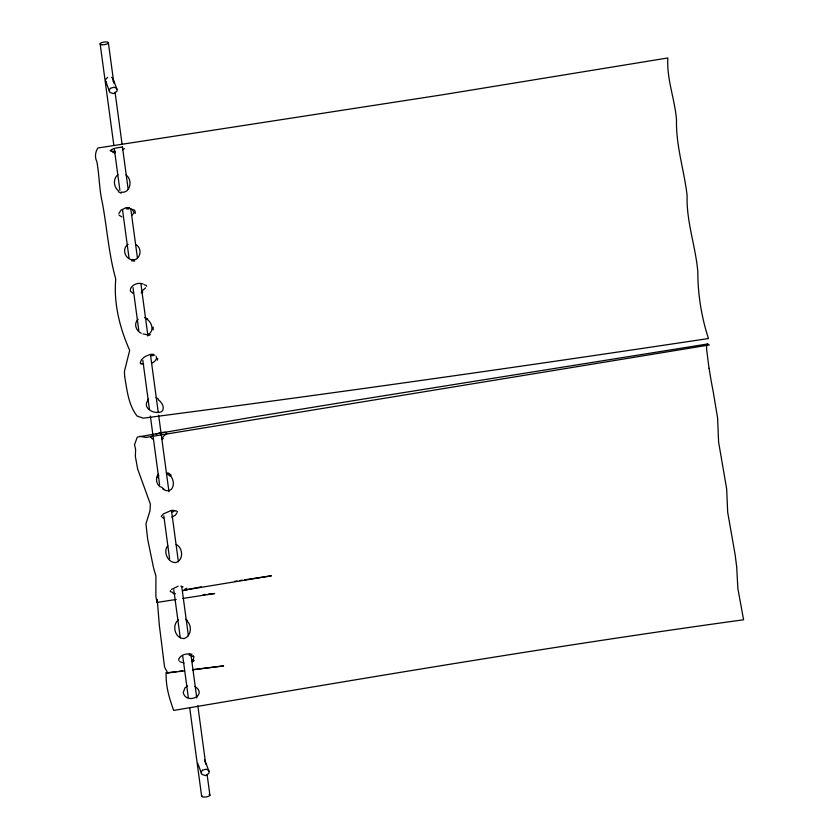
<?xml version="1.0" encoding="UTF-8"?>
<svg xmlns="http://www.w3.org/2000/svg" width="839" height="839" viewBox="0 0 839 839"><rect width="100%" height="100%" fill="white"/><g stroke="black" fill="none" stroke-linecap="round" stroke-linejoin="round"><path stroke-width="1.26" d="M130.423 290.158L130.454 289.623M170.411 590.635L170.327 591.516L172.855 592.512M161.256 516.384L163.385 513.919L170.747 510.678M176.242 599.455L157.04 602.412L157.239 599.455L159.326 625.191L164.538 666.995L167.727 673.004L184.622 670.854M185.576 588.705L182.776 591.023M140.449 362.07C141.518 357.896 146.426 355.558 150.307 354.509M186.667 589.848L186.625 588.244M156.379 358.735L154.764 361.378L151.639 363.193M157.292 360.235L157.784 358.431M177.029 512.702L175.361 515.23L171.754 517.16M157.942 477.811L158.823 475.314M118.844 213.505L121.11 210.075L125.923 207.799M110.129 150.58L113.622 148.576M135.247 213.431L135.173 211.292L134.041 209.729M134.198 212.645L131.786 215.403M193.222 659.685L193.998 656.759L193.012 655.616M130.506 288.606C132.74 284.211 138.519 282.25 143.081 283.928M145.567 287.84L142.001 291.039M151.293 436.144L150.611 437.15L152.583 439.038M148.524 399.028L146.468 403.066L146.374 405.772C148.293 411.362 156.075 413.774 161.298 411.813L162.787 410.355C164.559 406.202 161.287 401.965 158.11 399.521M124.529 148.608L122.515 149.908M158.424 473.825C155.205 477.695 156.096 483.998 160.239 486.935M150.338 334.656L147.549 335.862M138.12 319.323C133.401 323.539 135.939 330.923 141.298 333.251M167.716 545.707C162.923 551.716 167.769 562.959 175.791 562.56C183.888 560.253 183.007 547.773 176.19 544.427M117.9 174.764C112.804 178.728 113.569 186.982 118.446 190.81M178.56 619.853C171.439 624.961 174.9 638.552 184.045 638.584C191.607 636.161 192.299 625.024 186.426 620.43M128.168 244.338C121.823 248.25 124.571 257.93 131.345 259.712M191.523 661.027L193.096 659.674M192.498 662.023L194.218 660.555M162.483 437.559L166.72 433.27M107.707 77.345L105.892 79.086A3.083 2.926 -20.4 0 0 105.578 80.208M171.397 589.502L178.13 586.199M161.549 439.426L163.311 438.556M141.109 292.874L142.808 292.035M134.125 259.975L136.621 258.926C141.214 255.455 141.288 247.893 136.264 244.831M139.788 436.259L145.797 437.444L709.28 344.965L707.634 343.969L368.101 398.284L254.458 416.805L137.313 437.098L134.534 444.691L135.614 449.589L135.352 456.385L137.659 469.074L150.37 504.082L149.992 510.794L145.955 523.914L147.685 539.372L153.568 567.951L155.907 575.932L155.865 596.445L157.04 602.412M187.59 685.987L184.926 687.907L183.248 692.553C186.038 705.148 208.366 695.269 194.889 686.407M156.054 434.004L161.686 432.473L165.744 432.305M114.765 148.23L122.546 146.993M707.634 343.969L706.69 344.892L706.553 348.762L709.018 368.258M201.245 586.86L184.538 590.09L271.469 575.774L244.694 579.822M182.64 598.469L214.648 593.53L208.271 594.19M234.49 581.354L237.038 580.976M239.587 580.588L242.135 580.2M192.414 669.868L223.604 665.904L192.97 669.606M713.496 393.365L717.618 418.189L718.604 442.122L726.658 488.896L727.696 512.388L735.174 554.946L736.684 566.881L737.88 588.59L743.595 619.78C553.006 645.978 363.36 678.373 173.694 710.423C169.268 698.331 165.608 685.872 166.153 672.847L176.368 671.62M178.927 671.305L182.755 670.843M203.164 594.715L205.723 594.452M115.226 151.356L113.213 151.261M115.436 152.656L112.793 152.572M188.775 653.938C184.853 653.728 180.532 655.353 178.717 659.055L178.959 660.66M171.083 510.437L173.851 510.353M171.292 511.769L173.526 511.706M150.674 354.278L153.474 354.32M150.821 355.6L153.044 355.642M126.27 207.569L129.29 207.694M126.458 208.89L128.891 208.995M121.057 192.121C130.538 193.84 132.95 179.588 126.007 175.036M173.086 593.593L175.508 593.76M132.059 259.492L134.45 259.712M131.513 260.793L134.68 261.086M166.153 672.847L167.727 673.004M174.04 510.867L175.267 511.024M132.856 292.255L133.537 292.35M143.668 364.451L141.403 363.413M101.97 44.708L100.932 44.519A4.3 1.311 -7.7 0 1 100.47 43.271L101.267 42.799A4.143 1.269 -7.7 0 1 106.563 41.971L107.612 42.16A4.3 1.311 -7.7 0 1 108.074 43.397L107.277 43.88A4.3 1.311 -7.7 0 1 101.76 44.74M189.394 653.717L191.974 654.294M189.037 655.018L193.001 656.601M128.65 207.925L132.961 209.666M110.874 151.02L112.562 151.492M184.024 663.041L179.798 661.688M154.848 355.275L152.824 354.551M180.763 586.146L183.08 586.839M166.405 472.619L167.58 473.091M162.955 489.158L165.881 490.542L168.691 490.731L171.041 489.63C174.984 485.634 173.474 479.079 170.118 475.199M144.654 317.624L147.643 318.956M156.054 397.717L158.12 398.651M121.865 216.976L118.97 215.057M162.074 517.306L163.511 517.988M133.065 293.335L130.255 290.986M118.372 191.732L121.246 193.19M143.05 333.901L147.014 334.74L149.394 333.754C154.271 329.717 151.523 322.029 146.762 319.093M175.928 510.794L177.585 511.675M185.503 619.35L187.391 620.346M167.653 474.108L169.95 476.038M144.193 284.673L144.79 285.008M111.556 77.314L112.52 78.048M161.193 486.872L163.825 489.011M168.482 472.997L171.166 475.22M132.761 210.453L133.779 211.868M140.186 362.773L141.183 364.168M145.755 284.935L146.647 286.309M116.925 89.259L113.118 79.023A3.083 2.926 -20.4 0 1 112.961 81.278M109.531 91.566L105.724 81.331A3.083 2.926 -20.4 0 0 106.322 82.316M205.125 760.994L208.932 771.23M197.731 763.301L201.528 773.527M156.589 357.991L156.148 356.428M108.409 42.915L113.831 83.124M115.058 92.206L122.064 144.098M122.41 146.689L128.189 189.488M130.811 208.953L137.46 258.234M140.962 284.18L147.779 334.771M150.58 355.526L158.277 412.599M158.634 415.19L168.954 491.717M171.586 511.171L178.403 561.763M181.727 586.409L188.376 635.7M191.009 655.154L196.777 697.964M197.826 705.746L205.702 764.109M207.107 774.491L209.907 795.246M100.124 43.754L113.779 144.937M114.303 148.828L119.904 190.327M122.525 209.792L128.996 257.783M133.023 287.609L138.802 330.419M142.819 360.256L149.468 409.547M150.349 416.029L159.62 484.774M163.825 515.901L169.593 558.711M173.799 589.838L180.27 637.829M182.724 655.993L188.314 697.503M189.719 707.875L201.622 796.085M153.128 327.053L153.17 329.989M713.465 392.925A40.482 2.444 81 0 1 709.081 368.29M204.527 760.008A3.083 2.926 -20.4 0 1 205.272 762.116M209.1 794.481A4.3 1.311 -7.7 0 1 209.561 795.729L208.764 796.201A4.143 1.269 -7.7 0 1 203.458 797.029L202.419 796.84A4.3 1.311 -7.7 0 1 201.958 795.603M124.592 376.061C127.014 389.663 128.21 404.66 137.061 416.018L143.186 418.189C331.877 393.585 520.285 366.842 708.452 338.526C701.456 316.985 697.807 294.29 697.817 271.647C695.583 246.121 686.25 221.36 687.12 195.571C684.194 170.244 675.825 145.629 676.507 119.904C674.881 99.128 666.533 78.939 667.844 57.964L442.489 94.786L97.838 148C95.174 152.195 94.608 157.239 96.905 161.801C99.359 175.32 99.191 189.278 102.348 202.734C107.109 228.177 108.682 253.997 115.751 278.957C113.569 303.466 119.715 327.85 129.678 350.366L124.455 371.258L124.592 376.061M111.556 150.296L111.283 150.894L111.556 150.296M110.433 88.315L109.689 89.312A3.083 2.926 -20.4 0 0 110.129 92.552L113.664 93.643L116.768 91.514A3.083 2.926 -20.4 0 0 116.327 88.273L114.135 87.172L110.433 88.315M202.43 770.286L201.696 771.282A3.083 2.926 -20.4 0 0 202.126 774.512L205.67 775.614L208.764 773.474A3.083 2.926 -20.4 0 0 208.334 770.244L206.132 769.132L202.43 770.286"/></g></svg>
